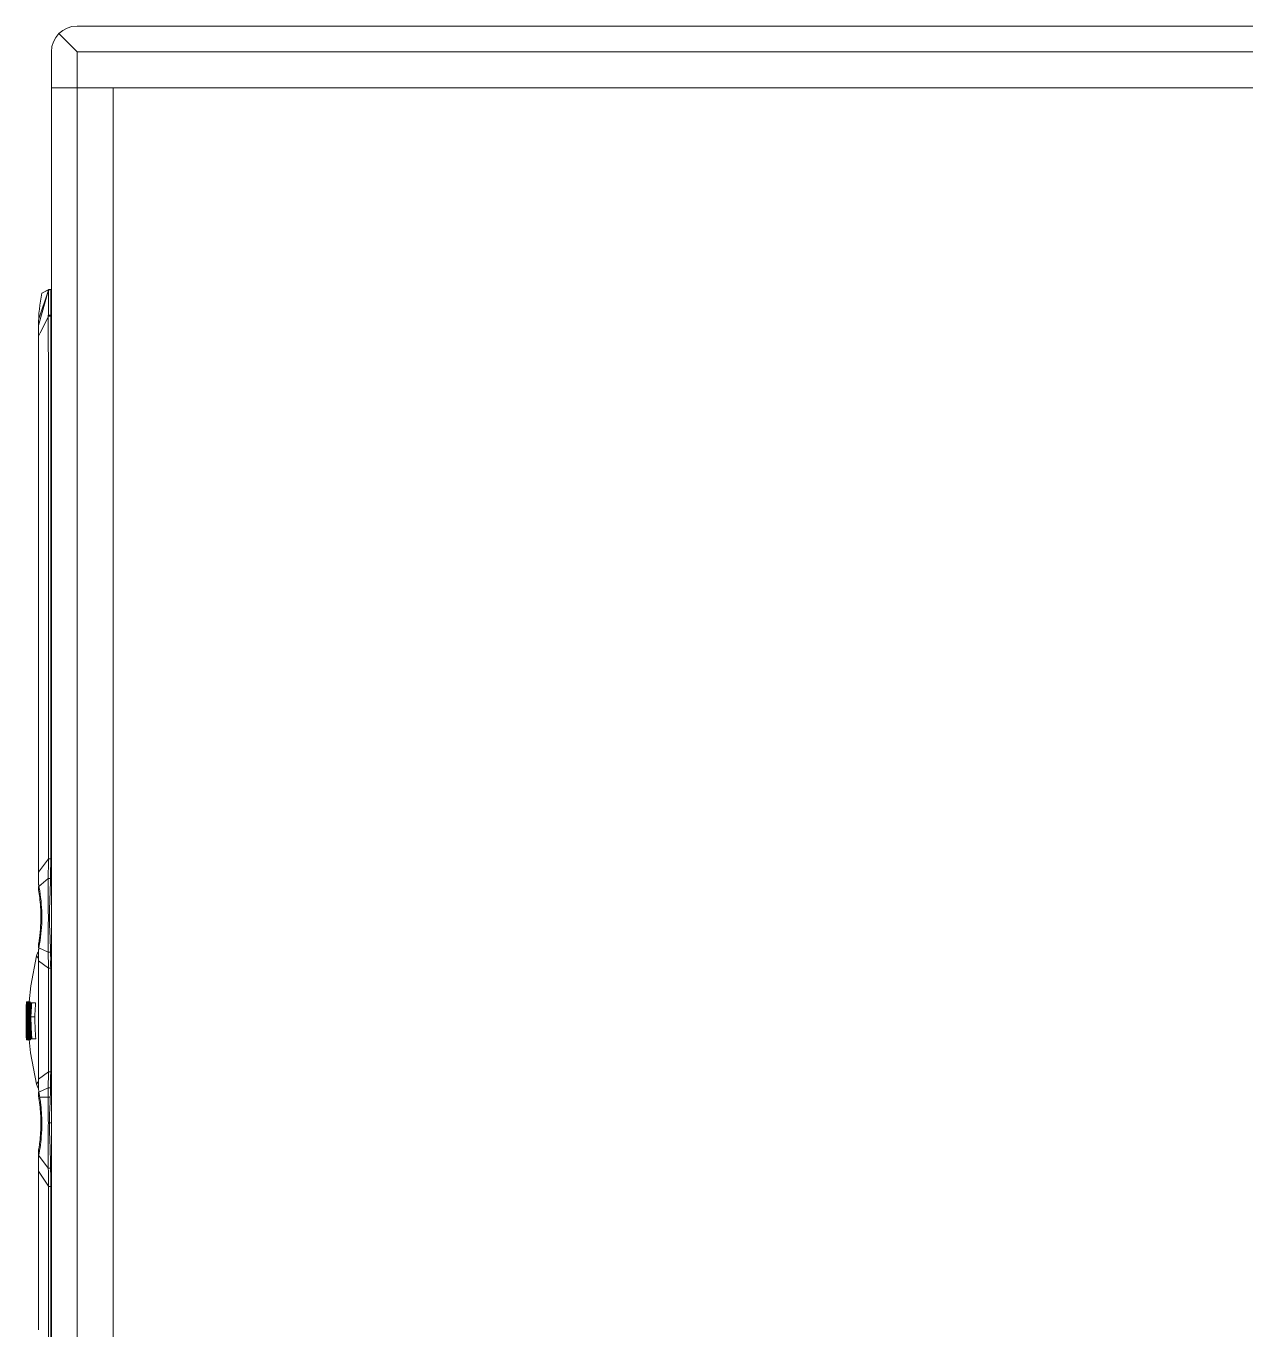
# Model space of a CAD drawing. Header units: millimetres. Extents: x 0 to 3564, y 0 to 2520.
# Drawn here: x 2306.7 to 2543.9, y 1235 to 1488.5 of the extents above; entities that cross this region are included whole.
import ezdxf

# ---------------------------------------------------------------- set-up
doc = ezdxf.new("R2010")
doc.units = ezdxf.units.MM
doc.layers.get('0').update_dxf_attribs({"lineweight": 13})

msp = doc.modelspace()

# ---------------------------------------------------------------- linework, layer by layer
for p, q in [((2771.68, 1488.47), (2316.68, 1488.47)), ((2316.68, 1483.47), (2313.14, 1487)), ((2311.68, 1483.47), (2311.68, 1476.46)), ((2316.68, 1483.47), (2316.68, 1476.46)), ((2771.68, 1483.47), (2316.68, 1483.47)), ((2311.68, 1476.46), (2311.68, 986.46)), ((2311.68, 1476.46), (2323.68, 1476.46)), ((2316.68, 1476.46), (2316.68, 986.46)), ((2323.68, 986.46), (2323.68, 1476.47)), ((2764.68, 1476.47), (2323.68, 1476.47)), ((2311.08, 1437.22), (2309.81, 1436.57)), ((2311.06, 1437.21), (2309.81, 1436.57)), ((2311.06, 1437.21), (2311.06, 1437.21)), ((2311.16, 1437.25), (2311.08, 1437.22)), ((2311.17, 1437.25), (2311.08, 1437.22)), ((2311.08, 1437.22), (2311.08, 1437.22)), ((2311.24, 1437.27), (2311.16, 1437.25)), ((2311.25, 1437.27), (2311.17, 1437.25)), ((2311.27, 1437.27), (2311.24, 1437.27)), ((2311.28, 1437.27), (2311.25, 1437.27)), ((2311.28, 1437.27), (2311.27, 1437.27)), ((2311.53, 1437.29), (2311.28, 1437.27)), ((2311.28, 1437.27), (2311.28, 1437.27)), ((2311.29, 1437.27), (2311.28, 1437.27)), ((2311.29, 1437.27), (2311.28, 1437.27)), ((2311.3, 1437.27), (2311.29, 1437.27)), ((2311.3, 1437.27), (2311.3, 1437.27)), ((2311.3, 1437.27), (2311.3, 1437.27)), ((2311.32, 1437.27), (2311.31, 1437.27)), ((2311.48, 1437.28), (2311.47, 1437.28)), ((2311.47, 1437.28), (2311.47, 1437.28)), ((2311.51, 1437.28), (2311.5, 1437.28)), ((2311.53, 1437.29), (2311.51, 1437.28)), ((2311.51, 1437.28), (2311.53, 1437.29)), ((2311.51, 1437.28), (2311.51, 1437.28)), ((2311.53, 1437.29), (2311.53, 1437.29)), ((2311.53, 1437.29), (2311.53, 1437.29)), ((2311.07, 1436.92), (2309.18, 1430.26)), ((2311.06, 1436.95), (2309.2, 1431.56)), ((2311.04, 1437.01), (2311.06, 1436.95)), ((2311.06, 1436.95), (2311.08, 1436.93)), ((2311.08, 1436.92), (2311.08, 1436.92)), ((2311.53, 1432.27), (2311.08, 1432.27)), ((2309.18, 1430.26), (2309.17, 1430.25)), ((2309.17, 1430.25), (2309.17, 1429)), ((2310, 1429.84), (2309.5, 1428.83)), ((2311.07, 1431.97), (2310, 1429.84)), ((2311.53, 1432.07), (2311.08, 1432.07)), ((2311.53, 1432.07), (2311.53, 1326.57)), ((2309.17, 1429), (2309.18, 1428.18)), ((2309.17, 1429), (2309.18, 1428.27)), ((2309.5, 1428.83), (2309.18, 1428.2)), ((2309.18, 1428.27), (2309.18, 1323.28)), ((2311.08, 1383.24), (2311.08, 1326.57)), ((2311.08, 1326.57), (2309.18, 1324)), ((2311.53, 1326.57), (2311.08, 1326.57)), ((2309.18, 1320.57), (2309.18, 1321.22)), ((2309.18, 1320.57), (2309.18, 1320.57)), ((2309.18, 1320.57), (2309.18, 1320.57)), ((2309.18, 1320.56), (2309.18, 1320.57)), ((2311.06, 1322.79), (2309.24, 1321.22)), ((2309.24, 1321.22), (2309.4, 1320.35)), ((2311.5, 1322.78), (2311.06, 1322.79)), ((2309.18, 1309.28), (2309.18, 1309.97)), ((2309.38, 1310.09), (2309.24, 1309.28)), ((2311.06, 1308.45), (2309.24, 1309.28)), ((2311.5, 1308.46), (2311.06, 1308.45)), ((2308.78, 1307.73), (2309.03, 1307.38)), ((2309.03, 1307.38), (2309.17, 1307.22)), ((2309.17, 1283.78), (2309.18, 1306.77)), ((2309.18, 1306.77), (2309.18, 1307.59)), ((2309.18, 1306.77), (2311.08, 1305.34)), ((2311.08, 1305.34), (2311.08, 1285.19)), ((2311.54, 1305.34), (2311.08, 1305.34)), ((2311.53, 1305.34), (2311.53, 1285.19)), ((2306.82, 1298.61), (2306.81, 1298.41)), ((2306.82, 1298.79), (2306.82, 1298.61)), ((2307.56, 1298.79), (2306.82, 1298.79)), ((2306.9, 1298.62), (2306.88, 1298.62)), ((2306.95, 1298.1), (2306.91, 1297.32)), ((2307.01, 1297.58), (2307.03, 1298.22)), ((2307.03, 1298.76), (2307.02, 1298.79)), ((2307.2, 1298.62), (2307.13, 1298.62)), ((2307.28, 1298.62), (2307.23, 1298.62)), ((2307.4, 1298.62), (2307.32, 1298.62)), ((2307.51, 1298.62), (2307.45, 1298.62)), ((2307.63, 1298.62), (2307.56, 1298.62)), ((2307.57, 1298.62), (2307.57, 1298.75)), ((2308.6, 1298.62), (2307.68, 1298.62)), ((2306.75, 1295.81), (2306.75, 1295.92)), ((2306.75, 1295.81), (2306.76, 1295.92)), ((2306.76, 1297.49), (2306.76, 1297.4)), ((2306.76, 1297.4), (2306.76, 1297.32)), ((2306.8, 1295.81), (2306.8, 1295.92)), ((2306.8, 1295.81), (2306.8, 1295.92)), ((2306.82, 1297.49), (2306.82, 1297.32)), ((2306.83, 1297.49), (2306.83, 1297.32)), ((2306.87, 1296.29), (2306.87, 1296.25)), ((2306.98, 1296.25), (2306.98, 1296.33)), ((2307.02, 1296.25), (2306.98, 1296.25)), ((2307, 1297.19), (2307.01, 1297.49)), ((2307.01, 1297.49), (2307.01, 1297.58)), ((2307.02, 1296.33), (2307.02, 1296.27)), ((2307.02, 1296.33), (2307.02, 1296.27)), ((2307.11, 1295.92), (2307.05, 1295.92)), ((2307.15, 1296.27), (2307.16, 1296.33)), ((2307.15, 1296.27), (2307.16, 1296.33)), ((2307.21, 1296.32), (2307.21, 1296.27)), ((2307.21, 1296.32), (2307.21, 1296.27)), ((2307.68, 1295.84), (2307.69, 1295.7)), ((2307.68, 1295.84), (2307.69, 1295.7)), ((2308.43, 1295.84), (2307.68, 1295.84)), ((2306.76, 1292.8), (2306.76, 1292.71)), ((2306.82, 1292.88), (2306.82, 1292.7)), ((2306.83, 1292.88), (2306.83, 1292.71)), ((2306.98, 1294.29), (2307.02, 1294.29)), ((2307.02, 1292.05), (2307, 1293.19)), ((2307.04, 1294.61), (2307.11, 1294.61)), ((2307.16, 1293.86), (2307.15, 1293.92)), ((2307.16, 1293.86), (2307.15, 1293.92)), ((2307.21, 1293.92), (2307.21, 1293.86)), ((2307.21, 1293.92), (2307.21, 1293.86)), ((2307.67, 1293.84), (2307.62, 1293.84)), ((2307.71, 1294.74), (2307.72, 1294.44)), ((2307.71, 1294.74), (2307.72, 1294.44)), ((2306.79, 1292.05), (2306.82, 1291.45)), ((2306.82, 1291.45), (2306.82, 1291.41)), ((2306.82, 1291.41), (2307.58, 1291.41)), ((2307.01, 1291.44), (2307.02, 1291.41)), ((2307.2, 1291.58), (2307.13, 1291.58)), ((2307.28, 1291.58), (2307.23, 1291.58)), ((2307.4, 1291.58), (2307.32, 1291.58)), ((2307.51, 1291.58), (2307.45, 1291.58)), ((2307.63, 1291.58), (2307.56, 1291.58)), ((2307.68, 1291.58), (2308.62, 1291.58)), ((2311.08, 1285.19), (2309.17, 1283.78)), ((2311.53, 1285.19), (2311.08, 1285.19)), ((2309.17, 1283.31), (2308.78, 1282.8)), ((2309.18, 1283.32), (2309.18, 1283.78)), ((2309.18, 1283.52), (2309.18, 1283.78)), ((2309.18, 1280.57), (2309.18, 1281.25)), ((2309.19, 1280.46), (2309.18, 1280.57)), ((2309.19, 1280.46), (2309.18, 1280.57)), ((2311.06, 1282.09), (2309.24, 1281.25)), ((2309.24, 1281.25), (2309.36, 1280.6)), ((2311.04, 1280.27), (2309.41, 1280.24)), ((2311.5, 1282.08), (2311.06, 1282.09)), ((2309.62, 1275.27), (2309.81, 1275.27)), ((2311.28, 1275.27), (2311.08, 1275.27)), ((2311.28, 1275.27), (2311.68, 1275.27)), ((2309.18, 1235), (2309.18, 1269.97)), ((2309.18, 1267.39), (2309.18, 1266.93)), ((2311.07, 1266.48), (2309.19, 1268.97)), ((2311.08, 1262.94), (2309.18, 1265.85)), ((2311.08, 1262.94), (2311.08, 1232.63)), ((2311.53, 1262.87), (2311.53, 1232.39)), ((2311.08, 1254.91), (2311.08, 1232.63))]:
    msp.add_line(p, q)
for points in [[(2309.18, 1308.53), (2309.06, 1308.41), (2308.78, 1307.73)], [(2308.77, 1307.73), (2307.64, 1301.91), (2307.33, 1298.81)], [(2308.77, 1307.73), (2308.8, 1307.67), (2309.08, 1307.33)], [(2306.82, 1298.79), (2306.82, 1298.74), (2306.82, 1298.61)], [(2306.79, 1292.05), (2306.81, 1291.78), (2306.82, 1291.45)], [(2307.35, 1291.44), (2307.6, 1288.87), (2308.77, 1282.8)], [(2309.18, 1283.31), (2308.8, 1282.86), (2308.77, 1282.8)], [(2308.78, 1282.8), (2309.06, 1282.12), (2309.18, 1282)]]:
    msp.add_lwpolyline(points)
for centre, radius, start, end in [((2316.68, 1483.47), 5, 90, 180), ((2311.56, 1436.79), 0.5, 92.8408, 164.1113), ((2311.55, 1436.77), 0.52, 111.2649, 115.379), ((2340.8, 1430.27), 31.63, 168.5102, 180.0448), ((2327.85, 1432.14), 16.78, 179.5563, 180.2451), ((2260.97, 1432.21), 50.56, 359.8402, 0.0624), ((2339.06, 1430.9), 28.01, 177.6, 177.8103), ((2372.83, 1294.98), 66.12, 177.548, 177.8243), ((2363.55, 1295.21), 56.82, 177.432, 177.8696), ((2366.04, 1295.11), 59.32, 177.024, 177.4433), ((2375.69, 1294.85), 68.98, 177.2657, 177.5457), ((2384.4, 1294.43), 77.7, 177.064, 177.2622), ((2370.84, 1294.84), 64.12, 176.6226, 177.0105), ((2370.09, 1294.98), 63.33, 177.4908, 177.8834), ((2370.44, 1294.97), 63.67, 176.7164, 177.7332), ((2367.95, 1295.06), 61.19, 177.0732, 177.4796), ((2362.57, 1295.35), 55.8, 176.6429, 177.0886), ((2374.2, 1294.9), 67.37, 177.5735, 177.9426), ((2370.25, 1295.05), 63.41, 177.1638, 177.5559), ((2361.98, 1295.48), 55.13, 176.7362, 177.1873), ((2327.56, 1296.73), 20.65, 175.4387, 176.2104), ((2378.55, 1294.94), 71.54, 177.0506, 178.8836), ((2376.88, 1295.03), 69.84, 177.057, 178.9383), ((2375.67, 1295.15), 68.56, 177.0997, 179.0171), ((2374.02, 1295.25), 66.87, 177.1085, 179.0738), ((2387.26, 1294.88), 80.07, 177.3202, 178.9626), ((2380.42, 1296.42), 73.13, 178.2753, 180.0738), ((2382.84, 1295.18), 75.52, 177.3867, 179.1299), ((2380.54, 1295.29), 73.17, 177.3946, 179.2336), ((2392.46, 1295.03), 85.02, 177.5808, 179.1634), ((2390.14, 1295.16), 82.65, 177.6036, 179.2317), ((2410.81, 1294.71), 103.26, 177.8289, 179.1319), ((2402.93, 1295.01), 95.32, 177.831, 179.5862), ((2366.69, 1295.1), 59.95, 178.8938, 179.2108), ((2366.75, 1295.1), 60, 179.3204, 180.4721), ((2366.63, 1295.1), 59.88, 177.8769, 178.8939), ((2366.75, 1295.1), 59.97, 179.3216, 180.4713), ((2367.56, 1295.11), 60.77, 178.3886, 178.8635), ((2367.65, 1295.1), 60.86, 178.8603, 179.2274), ((2370.25, 1295.02), 63.46, 177.9267, 178.3815), ((2368.37, 1295.1), 61.53, 179.3399, 180.4603), ((2358.82, 1295.1), 51.96, 179.2183, 179.3904), ((2359.39, 1295.09), 52.53, 179.3905, 180.5356), ((2355.47, 1295.17), 48.61, 178.0137, 178.6784), ((2357.86, 1295.12), 51, 178.721, 179.2205), ((2356.99, 1295.1), 50.1, 179.376, 180.6026), ((2351.97, 1295.3), 45.11, 177.4294, 178.0175), ((2348.63, 1295.25), 41.74, 178.2988, 178.8275), ((2354, 1295.13), 47.12, 178.8195, 179.3803), ((2427.95, 1294.39), 120.98, 178.6745, 179.0805), ((2372.03, 1295.1), 65.02, 178.9656, 179.2785), ((2372.04, 1295.1), 65.03, 179.2785, 180.4271), ((2372.38, 1295.14), 65.34, 178.9597, 179.32), ((2379.48, 1295.06), 72.37, 178.9978, 179.3221), ((2380.87, 1295.1), 73.72, 179.0878, 180.9132), ((2377.45, 1295.1), 70.25, 179.0428, 180.9583), ((2382.72, 1295.09), 75.48, 179.0672, 180.9367), ((2380.51, 1296.38), 73.26, 180.0456, 181.9721), ((2383.73, 1296.49), 76.44, 180.1263, 181.9716), ((2386.58, 1295.08), 79.25, 179.0992, 179.5464), ((2385.76, 1295.08), 78.44, 179.5469, 179.7337), ((2383.45, 1295.09), 76.13, 179.7285, 180.9221), ((2390.94, 1295.1), 83.57, 179.1954, 179.5874), ((2390.94, 1295.1), 83.57, 179.5874, 180.2434), ((2388.93, 1295.1), 81.49, 179.5768, 180.2496), ((2388.92, 1295.1), 81.49, 179.1749, 179.5768), ((2393.72, 1295.1), 86.24, 179.2204, 179.6002), ((2393.73, 1295.1), 86.24, 179.6002, 180.2358), ((2390.18, 1295.1), 82.63, 179.5827, 180.2461), ((2390.17, 1295.1), 82.62, 179.1862, 179.5827), ((2390.48, 1297.32), 82.81, 181.1228, 181.7851), ((2366.78, 1295.1), 60.03, 180.472, 180.775), ((2366.77, 1295.1), 60.03, 180.7748, 182.1232), ((2373.47, 1295.24), 66.75, 182.1754, 182.7372), ((2367.54, 1295.09), 60.74, 180.4611, 181.0041), ((2366.67, 1295.09), 59.92, 182.1234, 182.2869), ((2366.53, 1295.09), 59.78, 182.2865, 183.3687), ((2368.74, 1295.12), 61.94, 181.0093, 182.0743), ((2370.44, 1295.22), 63.67, 182.2669, 183.2846), ((2358.46, 1295.08), 51.6, 180.5349, 180.8594), ((2357.34, 1295.07), 50.48, 180.8593, 181.543), ((2374.42, 1295.3), 67.59, 182.0564, 182.4248), ((2354.74, 1295.07), 47.86, 180.6012, 181.1514), ((2351.74, 1294.89), 44.88, 182.1871, 182.5769), ((2415.17, 1295.46), 108.2, 180.6217, 181.2015), ((2372.03, 1295.1), 65.02, 180.4271, 180.7133), ((2372.03, 1295.1), 65.02, 180.7133, 181.0354), ((2378.37, 1295.25), 71.36, 181.0661, 182.952), ((2374.09, 1295.09), 67.04, 180.4042, 181.0495), ((2376.13, 1295.12), 69.09, 181.0474, 181.2613), ((2376.96, 1295.17), 69.92, 181.2849, 182.9453), ((2377.91, 1295.11), 70.81, 180.4001, 181.0103), ((2376.34, 1295.08), 69.23, 181.0118, 181.2262), ((2375.59, 1295.04), 68.48, 181.205, 182.9002), ((2373.99, 1294.95), 66.84, 180.9364, 182.8928), ((2387.32, 1295.32), 80.12, 181.0471, 182.6805), ((2384.55, 1295.19), 77.31, 180.9833, 182.678), ((2384.05, 1296.44), 76.8, 181.9279, 183.6349), ((2382.98, 1294.99), 75.61, 180.1855, 182.5866), ((2391.52, 1295.13), 84.08, 180.267, 182.4261), ((2391.04, 1295.06), 83.55, 180.2188, 182.3916), ((2402.93, 1295.2), 95.32, 180.814, 182.1783), ((2404.7, 1297.64), 97.03, 181.8949, 183.5863), ((2370.31, 1295.15), 63.47, 182.443, 182.8353), ((2361.79, 1294.7), 54.94, 182.811, 183.2643), ((2264.07, 1290.99), 42.96, 1.0557, 1.406), ((2276.17, 1274.96), 33.66, 9.0289, 9.6486), ((2871.23, 1275.75), 560.21, 179.3517, 179.5381), ((2317.68, 1473.14), 192.99, 268.0282, 268.1499)]:
    msp.add_arc(centre, radius, start, end)
for points, knots in [([(2311.08, 1437.22), (2311.08, 1437.22), (2311.07, 1437.21), (2311.07, 1437.2), (2311.05, 1437.17), (2311.04, 1437.14), (2311.04, 1437.11), (2311.03, 1437.06), (2311.04, 1437.03), (2311.04, 1437.01)], [0, 0, 0, 0, 0.02872, 0.113288, 0.238637, 0.392443, 0.558882, 0.720416, 1, 1, 1, 1]), ([(2311.53, 1437.29), (2311.43, 1437.28), (2311.23, 1437.2), (2311.11, 1437.02), (2311.08, 1436.92)], [0, 0, 0, 0, 0.499991, 1, 1, 1, 1]), ([(2311.51, 1437.28), (2311.5, 1437.28), (2311.43, 1437.28), (2311.37, 1437.26), (2311.32, 1437.24)], [0, 0, 0, 0, 0.243014, 1, 1, 1, 1]), ([(2311.51, 1437.28), (2311.5, 1437.28), (2311.45, 1437.28), (2311.4, 1437.27), (2311.36, 1437.25)], [0, 0, 0, 0, 0.243091, 1, 1, 1, 1]), ([(2311.53, 1432.27), (2311.54, 1432.59), (2311.54, 1433.23), (2311.55, 1434.16), (2311.55, 1434.9), (2311.55, 1435.44), (2311.55, 1435.8), (2311.55, 1436.13), (2311.55, 1436.43), (2311.55, 1436.68), (2311.55, 1436.89), (2311.55, 1437.04), (2311.54, 1437.13), (2311.54, 1437.19), (2311.54, 1437.23), (2311.54, 1437.26), (2311.54, 1437.27), (2311.54, 1437.29), (2311.53, 1437.29)], [0, 0, 0, 0, 0.195055, 0.382783, 0.55561, 0.634405, 0.707106, 0.772993, 0.831453, 0.881897, 0.923832, 0.956881, 0.96996, 0.980698, 0.989078, 0.995087, 0.998714, 1, 1, 1, 1]), ([(2311.16, 1437.12), (2311.15, 1437.1), (2311.11, 1437.05), (2311.08, 1436.99), (2311.06, 1436.95)], [0, 0, 0, 0, 0.257393, 1, 1, 1, 1]), ([(2311.08, 1436.92), (2311.08, 1436.92), (2311.08, 1436.91), (2311.08, 1436.89), (2311.08, 1436.86), (2311.08, 1436.8), (2311.09, 1436.69), (2311.09, 1436.54), (2311.09, 1436.34), (2311.09, 1436.11), (2311.09, 1435.84), (2311.09, 1435.41), (2311.09, 1434.81), (2311.09, 1434.02), (2311.08, 1433.16), (2311.08, 1432.57), (2311.08, 1432.27)], [0, 0, 0, 0, 0.001909, 0.006147, 0.012709, 0.021577, 0.046151, 0.079705, 0.122015, 0.172626, 0.231026, 0.2967, 0.447496, 0.619268, 0.805764, 1, 1, 1, 1]), ([(2311.08, 1326.57), (2311.08, 1325.94), (2311.08, 1324.68), (2311.06, 1323.42), (2311.06, 1322.79)], [0, 0, 0, 0, 0.500089, 1, 1, 1, 1]), ([(2311.53, 1326.57), (2311.53, 1325.94), (2311.53, 1324.68), (2311.51, 1323.41), (2311.5, 1322.78)], [0, 0, 0, 0, 0.5, 1, 1, 1, 1]), ([(2309.24, 1321.22), (2309.24, 1321.26), (2309.22, 1321.34), (2309.2, 1321.47), (2309.19, 1321.64), (2309.18, 1321.88), (2309.18, 1322.18), (2309.18, 1322.65), (2309.18, 1323.02), (2309.18, 1323.28)], [0, 0, 0, 0, 0.056607, 0.111479, 0.193568, 0.311243, 0.457335, 0.625379, 1, 1, 1, 1]), ([(2309.18, 1320.57), (2309.27, 1320.05), (2309.42, 1318.95), (2309.55, 1317.52), (2309.61, 1316.27), (2309.63, 1315.25), (2309.61, 1314.23), (2309.56, 1313.25), (2309.5, 1312.48), (2309.44, 1311.91), (2309.4, 1311.52), (2309.36, 1311.18), (2309.32, 1310.87), (2309.28, 1310.61), (2309.25, 1310.41), (2309.23, 1310.28), (2309.21, 1310.2), (2309.2, 1310.13), (2309.19, 1310.07), (2309.19, 1310.03), (2309.18, 1310), (2309.18, 1309.98), (2309.18, 1309.97), (2309.18, 1309.97), (2309.18, 1309.97), (2309.18, 1309.97)], [0, 0, 0, 0, 0.149015, 0.311098, 0.404534, 0.50163, 0.598662, 0.691912, 0.777861, 0.817088, 0.853305, 0.886176, 0.91539, 0.940643, 0.96169, 0.970568, 0.978313, 0.984897, 0.990308, 0.994533, 0.997563, 0.998628, 0.999389, 0.999847, 1, 1, 1, 1]), ([(2311.06, 1322.79), (2311.05, 1322.19), (2311.03, 1321), (2311.03, 1319.2), (2311.05, 1317.41), (2311.08, 1315.92), (2311.08, 1314.72), (2311.06, 1313.52), (2311.03, 1311.43), (2311.04, 1309.64), (2311.06, 1308.45)], [0, 0, 0, 0, 0.125034, 0.249992, 0.374957, 0.500018, 0.562557, 0.625088, 0.750052, 1, 1, 1, 1]), ([(2311.5, 1308.46), (2311.49, 1309.05), (2311.45, 1310.25), (2311.39, 1312.04), (2311.3, 1313.83), (2311.27, 1315.62), (2311.32, 1317.41), (2311.43, 1319.79), (2311.47, 1321.58), (2311.5, 1322.78)], [0, 0, 0, 0, 0.125148, 0.250223, 0.375123, 0.499947, 0.62481, 0.74978, 1, 1, 1, 1]), ([(2309.4, 1320.35), (2309.67, 1318.64), (2309.95, 1315.21), (2309.66, 1311.77), (2309.38, 1310.09)], [0, 0, 0, 0, 0.503343, 1, 1, 1, 1]), ([(2309.18, 1307.59), (2309.18, 1307.81), (2309.18, 1308.2), (2309.18, 1308.65), (2309.19, 1308.93), (2309.2, 1309.11), (2309.23, 1309.22), (2309.24, 1309.28)], [0, 0, 0, 0, 0.378909, 0.686305, 0.800423, 0.88441, 1, 1, 1, 1]), ([(2311.06, 1308.45), (2311.07, 1307.67), (2311.08, 1306.63), (2311.08, 1305.6), (2311.08, 1305.34)], [0, 0, 0, 0, 0.749603, 1, 1, 1, 1]), ([(2311.5, 1308.46), (2311.51, 1308.2), (2311.53, 1307.68), (2311.53, 1306.9), (2311.52, 1306.12), (2311.53, 1305.6), (2311.53, 1305.34)], [0, 0, 0, 0, 0.250003, 0.5, 0.749999, 1, 1, 1, 1]), ([(2307.02, 1298.79), (2307.02, 1298.79), (2307.02, 1298.78), (2307.01, 1298.76), (2307.01, 1298.73), (2307, 1298.68), (2306.99, 1298.63), (2306.98, 1298.52), (2306.98, 1298.44), (2306.97, 1298.38)], [0, 0, 0, 0, 0.017385, 0.062285, 0.137109, 0.243295, 0.381955, 0.554085, 1, 1, 1, 1]), ([(2307.03, 1298.22), (2307.03, 1298.34), (2307.03, 1298.52), (2307.03, 1298.7), (2307.03, 1298.76)], [0, 0, 0, 0, 0.663884, 1, 1, 1, 1]), ([(2307.3, 1298.86), (2307.3, 1298.86), (2307.3, 1298.86), (2307.29, 1298.84), (2307.28, 1298.81), (2307.28, 1298.8)], [0, 0, 0, 0, 0.08592, 0.272145, 1, 1, 1, 1]), ([(2307.57, 1298.75), (2307.57, 1298.76), (2307.57, 1298.77), (2307.56, 1298.79), (2307.56, 1298.79)], [0, 0, 0, 0, 0.73137, 1, 1, 1, 1]), ([(2307.61, 1295.7), (2307.63, 1296.19), (2307.68, 1297.16), (2307.74, 1298.13), (2307.78, 1298.62)], [0, 0, 0, 0, 0.499902, 1, 1, 1, 1]), ([(2307.85, 1298.62), (2307.81, 1298.16), (2307.75, 1297.23), (2307.7, 1296.3), (2307.68, 1295.84)], [0, 0, 0, 0, 0.500096, 1, 1, 1, 1]), ([(2308.6, 1298.62), (2308.57, 1298.16), (2308.5, 1297.23), (2308.46, 1296.3), (2308.43, 1295.84)], [0, 0, 0, 0, 0.50011, 1, 1, 1, 1]), ([(2306.96, 1297.49), (2306.96, 1297.49), (2306.96, 1297.48), (2306.96, 1297.47), (2306.95, 1297.45), (2306.95, 1297.41), (2306.94, 1297.34), (2306.93, 1297.22), (2306.93, 1297.08), (2306.92, 1296.9), (2306.91, 1296.7), (2306.91, 1296.56), (2306.9, 1296.49)], [0, 0, 0, 0, 0.004183, 0.015206, 0.033646, 0.059878, 0.137796, 0.251991, 0.401316, 0.579437, 0.780672, 1, 1, 1, 1]), ([(2306.95, 1296.25), (2306.96, 1296.34), (2306.96, 1296.5), (2306.96, 1296.74), (2306.96, 1296.96), (2306.97, 1297.14), (2306.97, 1297.26), (2306.97, 1297.35), (2306.97, 1297.4), (2306.97, 1297.43), (2306.97, 1297.46), (2306.96, 1297.47), (2306.96, 1297.49), (2306.96, 1297.49)], [0, 0, 0, 0, 0.209711, 0.405195, 0.579191, 0.726865, 0.844513, 0.891432, 0.930112, 0.960374, 0.982126, 0.995301, 1, 1, 1, 1]), ([(2308.43, 1295.84), (2308.44, 1295.48), (2308.46, 1294.77), (2308.52, 1293.35), (2308.58, 1292.29), (2308.62, 1291.58)], [0, 0, 0, 0, 0.249948, 0.499924, 1, 1, 1, 1]), ([(2306.89, 1294.11), (2306.9, 1294.01), (2306.9, 1293.83), (2306.91, 1293.56), (2306.92, 1293.31), (2306.93, 1293.1), (2306.94, 1292.95), (2306.94, 1292.86), (2306.95, 1292.8), (2306.95, 1292.77), (2306.95, 1292.74), (2306.96, 1292.72), (2306.96, 1292.71), (2306.96, 1292.71)], [0, 0, 0, 0, 0.205111, 0.399118, 0.575649, 0.728212, 0.849859, 0.896951, 0.934438, 0.962855, 0.983125, 0.99554, 1, 1, 1, 1]), ([(2306.91, 1292.87), (2306.91, 1292.79), (2306.93, 1292.49), (2306.94, 1292.2), (2306.96, 1291.99)], [0, 0, 0, 0, 0.284192, 1, 1, 1, 1]), ([(2306.96, 1292.71), (2306.96, 1292.71), (2306.96, 1292.72), (2306.97, 1292.74), (2306.97, 1292.78), (2306.97, 1292.83), (2306.97, 1292.89), (2306.97, 1293), (2306.96, 1293.18), (2306.96, 1293.42), (2306.96, 1293.69), (2306.95, 1293.98), (2306.95, 1294.19), (2306.95, 1294.29)], [0, 0, 0, 0, 0.004632, 0.017906, 0.040454, 0.071942, 0.112031, 0.160749, 0.284497, 0.440292, 0.617166, 0.805624, 1, 1, 1, 1]), ([(2307.64, 1294.74), (2307.64, 1294.67), (2307.63, 1294.54), (2307.63, 1294.35), (2307.63, 1294.12), (2307.62, 1293.96), (2307.62, 1293.84)], [0, 0, 0, 0, 0.250089, 0.437529, 0.624998, 1, 1, 1, 1]), ([(2307.79, 1291.58), (2307.75, 1292.1), (2307.7, 1293.16), (2307.66, 1294.21), (2307.64, 1294.74)], [0, 0, 0, 0, 0.500055, 1, 1, 1, 1]), ([(2306.96, 1291.99), (2306.97, 1291.87), (2306.98, 1291.68), (2307, 1291.5), (2307.01, 1291.44)], [0, 0, 0, 0, 0.663637, 1, 1, 1, 1]), ([(2307.02, 1291.41), (2307.02, 1291.41), (2307.03, 1291.42), (2307.03, 1291.43), (2307.03, 1291.46), (2307.03, 1291.5), (2307.03, 1291.55), (2307.03, 1291.65), (2307.03, 1291.73), (2307.03, 1291.78)], [0, 0, 0, 0, 0.016461, 0.059748, 0.133198, 0.23885, 0.377766, 0.550738, 1, 1, 1, 1]), ([(2307.58, 1291.41), (2307.59, 1291.41), (2307.59, 1291.43), (2307.59, 1291.45), (2307.59, 1291.51), (2307.59, 1291.55), (2307.59, 1291.57)], [0, 0, 0, 0, 0.065838, 0.245523, 0.554438, 1, 1, 1, 1]), ([(2311.08, 1285.19), (2311.08, 1284.93), (2311.08, 1283.9), (2311.07, 1282.86), (2311.06, 1282.09)], [0, 0, 0, 0, 0.25039, 1, 1, 1, 1]), ([(2311.53, 1285.19), (2311.53, 1284.93), (2311.52, 1284.28), (2311.53, 1283.25), (2311.51, 1282.47), (2311.5, 1282.08)], [0, 0, 0, 0, 0.250002, 0.625005, 1, 1, 1, 1]), ([(2309.24, 1281.25), (2309.23, 1281.28), (2309.22, 1281.36), (2309.2, 1281.5), (2309.19, 1281.68), (2309.18, 1281.93), (2309.18, 1282.22), (2309.18, 1282.7), (2309.18, 1283.07), (2309.18, 1283.32)], [0, 0, 0, 0, 0.053023, 0.110877, 0.199578, 0.319231, 0.465216, 0.632106, 1, 1, 1, 1]), ([(2309.62, 1275.27), (2309.62, 1275.86), (2309.57, 1277.6), (2309.38, 1279.34), (2309.19, 1280.46)], [0, 0, 0, 0, 0.342694, 1, 1, 1, 1]), ([(2309.41, 1280.24), (2309.47, 1279.91), (2309.7, 1278.26), (2309.81, 1276.59), (2309.81, 1275.27)], [0, 0, 0, 0, 0.201962, 1, 1, 1, 1]), ([(2311.04, 1280.27), (2311.04, 1279.85), (2311.03, 1279.12), (2311.04, 1278.08), (2311.06, 1276.83), (2311.07, 1275.89), (2311.08, 1275.27)], [0, 0, 0, 0, 0.249934, 0.437334, 0.624784, 1, 1, 1, 1]), ([(2311.28, 1275.27), (2311.28, 1276.1), (2311.35, 1277.76), (2311.42, 1279.42), (2311.45, 1280.25)], [0, 0, 0, 0, 0.499491, 1, 1, 1, 1]), ([(2311.5, 1282.08), (2311.5, 1281.93), (2311.48, 1281.66), (2311.48, 1281.28), (2311.48, 1280.94), (2311.47, 1280.59), (2311.45, 1280.37), (2311.45, 1280.25)], [0, 0, 0, 0, 0.25002, 0.437491, 0.625016, 0.812473, 1, 1, 1, 1]), ([(2309.62, 1275.27), (2309.62, 1274.92), (2309.61, 1274.24), (2309.57, 1273.26), (2309.51, 1272.49), (2309.46, 1271.91), (2309.41, 1271.53), (2309.37, 1271.18), (2309.33, 1270.87), (2309.29, 1270.61), (2309.26, 1270.41), (2309.24, 1270.28), (2309.23, 1270.2), (2309.21, 1270.13), (2309.2, 1270.07), (2309.19, 1270.03), (2309.19, 1269.99), (2309.18, 1269.98), (2309.18, 1269.97), (2309.18, 1269.97)], [0, 0, 0, 0, 0.194457, 0.381438, 0.553835, 0.632511, 0.705172, 0.771125, 0.829743, 0.880441, 0.922716, 0.940549, 0.956116, 0.969377, 0.980292, 0.988826, 0.99496, 0.998683, 1, 1, 1, 1]), ([(2309.46, 1270.43), (2309.57, 1271.15), (2309.75, 1272.76), (2309.81, 1274.37), (2309.81, 1275.27)], [0, 0, 0, 0, 0.448524, 1, 1, 1, 1]), ([(2311.08, 1275.27), (2311.07, 1274.53), (2311.06, 1273.06), (2311.03, 1270.86), (2311.05, 1268.67), (2311.06, 1267.2), (2311.07, 1266.48)], [0, 0, 0, 0, 0.251076, 0.501332, 0.750957, 1, 1, 1, 1]), ([(2311.52, 1266.44), (2311.51, 1267.18), (2311.48, 1268.65), (2311.41, 1270.85), (2311.32, 1273.06), (2311.29, 1274.53), (2311.28, 1275.27)], [0, 0, 0, 0, 0.249598, 0.499631, 0.749834, 1, 1, 1, 1]), ([(2309.2, 1268.97), (2309.2, 1269.01), (2309.21, 1269.08), (2309.24, 1269.2), (2309.27, 1269.33), (2309.31, 1269.57), (2309.38, 1269.94), (2309.43, 1270.25), (2309.46, 1270.43)], [0, 0, 0, 0, 0.084041, 0.14811, 0.237443, 0.354489, 0.643043, 1, 1, 1, 1]), ([(2309.2, 1268.97), (2309.19, 1268.88), (2309.18, 1268.68), (2309.18, 1268.15), (2309.18, 1267.71), (2309.18, 1267.39)], [0, 0, 0, 0, 0.162638, 0.394423, 1, 1, 1, 1]), ([(2311.52, 1266.44), (2311.42, 1266.44), (2311.3, 1266.44), (2311.15, 1266.46), (2311.09, 1266.47), (2311.07, 1266.48)], [0, 0, 0, 0, 0.615501, 0.849891, 1, 1, 1, 1]), ([(2311.07, 1266.48), (2311.08, 1265.59), (2311.08, 1264.41), (2311.08, 1263.23), (2311.08, 1262.94)], [0, 0, 0, 0, 0.750291, 1, 1, 1, 1]), ([(2311.52, 1266.44), (2311.52, 1266.14), (2311.54, 1264.95), (2311.53, 1263.77), (2311.53, 1262.87)], [0, 0, 0, 0, 0.250675, 1, 1, 1, 1]), ([(2311.53, 1262.87), (2311.44, 1262.88), (2311.31, 1262.88), (2311.16, 1262.91), (2311.1, 1262.92), (2311.08, 1262.94)], [0, 0, 0, 0, 0.620119, 0.853354, 1, 1, 1, 1])]:
    msp.add_open_spline(points, degree=3, knots=knots)
for points in [[(2311.32, 1437.24), (2311.26, 1437.21), (2311.21, 1437.17), (2311.16, 1437.12)], [(2311.07, 1431.97), (2311.08, 1415.72), (2311.09, 1399.48), (2311.08, 1383.24)], [(2307.56, 1294.74), (2307.56, 1293.69), (2307.59, 1292.63), (2307.63, 1291.58)]]:
    msp.add_open_spline(points, degree=3)

doc.saveas('drawing.dxf')
